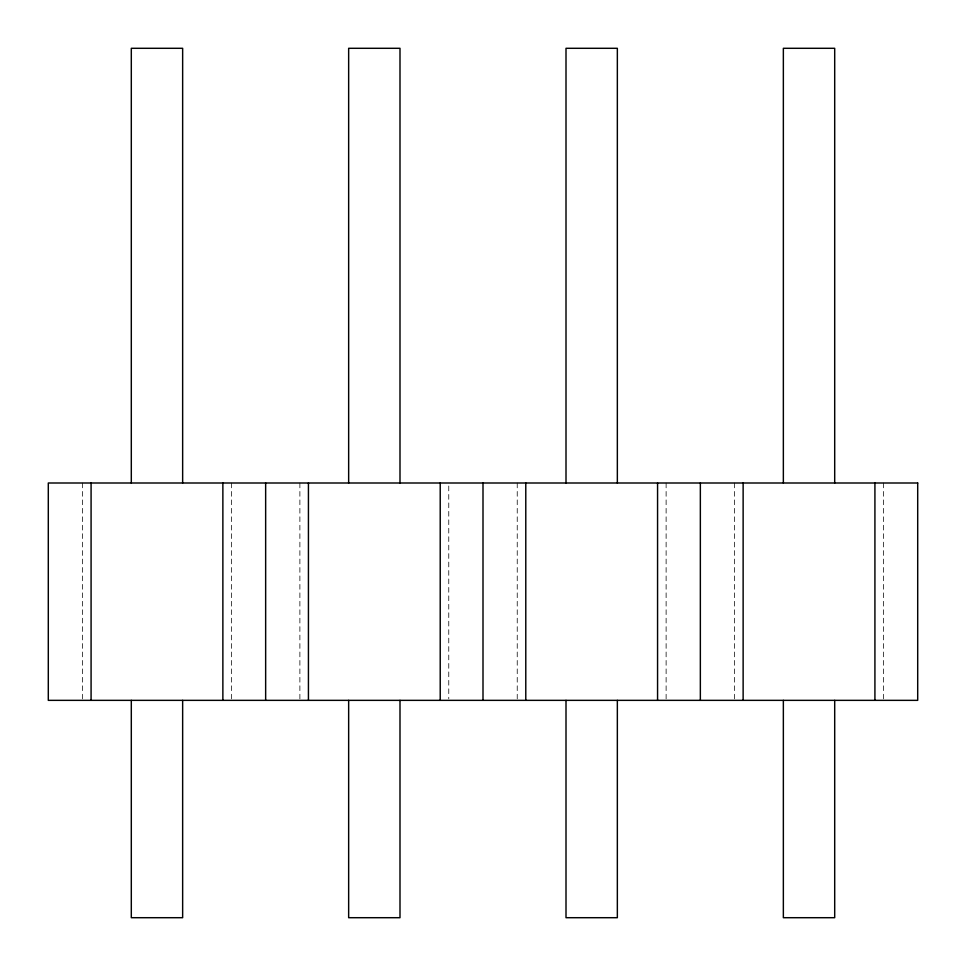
<?xml version="1.0" encoding="UTF-8"?>
<svg xmlns="http://www.w3.org/2000/svg" width="966" height="966" viewBox="0 0 966 966"><rect width="100%" height="100%" fill="white"/><g stroke="black" fill="none" stroke-linecap="round" stroke-linejoin="round"><path stroke-width="0.72" stroke-dasharray="4.83 3.62" d="M883.467 483L883.467 698.841M734.583 483L734.583 698.841M666.117 483L666.117 698.841M517.233 483L517.233 698.841M448.767 486.019L448.767 698.841M299.883 483L299.883 698.841M231.417 483L231.417 698.841M82.533 483L82.533 698.841"/><path stroke-width="1.45" d="M874.918 483L874.918 700.35M834.696 483L834.696 48.3L783.354 48.3L783.354 483M834.696 700.35L834.696 917.7L783.354 917.7L783.354 700.35M743.132 483L743.132 700.35M700.35 483L700.35 700.35M657.568 483L657.568 700.35M617.346 483L617.346 48.3L566.004 48.3L566.004 483M617.346 700.35L617.346 917.7L566.004 917.7L566.004 700.35M525.782 483L525.782 700.35M483 483L483 700.35M440.218 483L440.218 700.35M399.996 483L399.996 48.3L348.654 48.3L348.654 483M399.996 700.35L399.996 917.7L348.654 917.7L348.654 700.35M308.432 483L308.432 700.35M265.65 483L265.65 700.35M222.868 483L222.868 700.35M182.646 483L182.646 48.3L131.304 48.3L131.304 483M182.646 700.35L182.646 917.7L131.304 917.7L131.304 700.35M91.082 483L91.082 700.35M917.7 483L48.3 483L48.3 700.35L917.7 700.35L917.7 483"/></g></svg>
